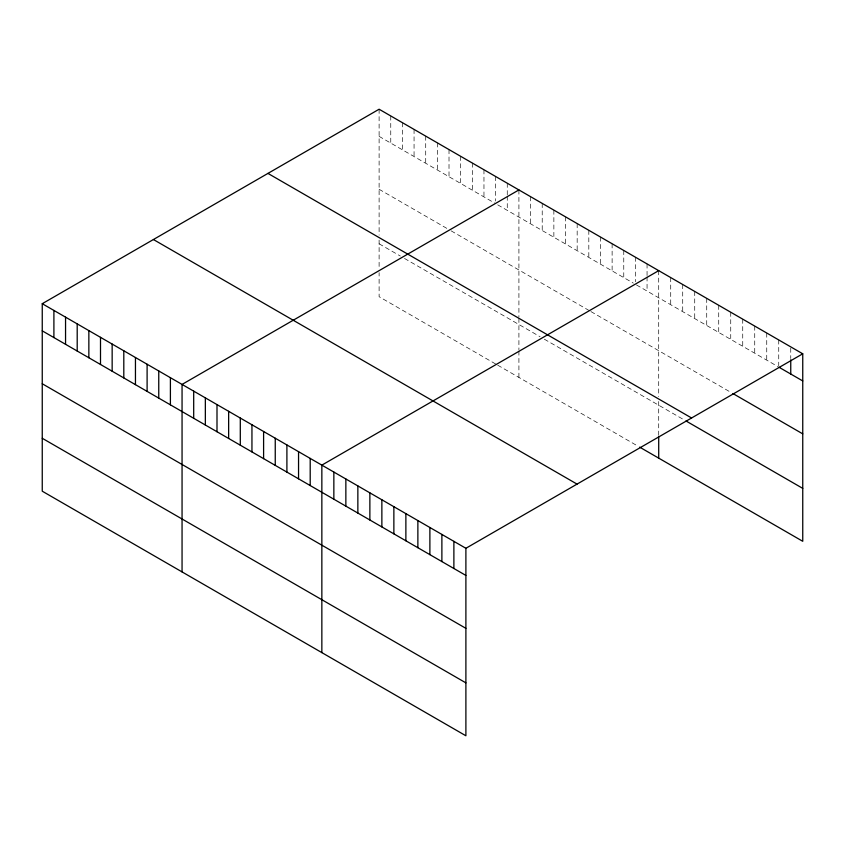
<?xml version="1.0" encoding="UTF-8"?>
<svg xmlns="http://www.w3.org/2000/svg" width="845" height="845" viewBox="0 0 845 845"><rect width="100%" height="100%" fill="white"/><g stroke="black" fill="none" stroke-linecap="round" stroke-linejoin="round"><path stroke-width="0.63" stroke-dasharray="4.22 3.17" d="M379.109 109.227L379.109 235.121M379.109 136.362L494.557 203.011M497.726 204.849L633.296 283.107M636.475 284.945L777.653 366.455M379.109 189.28L449.012 229.629M451.135 230.854L588.817 310.347M590.93 311.573L730.735 392.281M379.109 243.793L400.298 256.024M404.533 258.464L540.092 336.732M544.328 339.183L684.904 420.335M495.614 363.973L379.109 296.711L379.109 272.66M497.726 365.188L637.531 445.906M790.751 348.172L790.751 358.512M778.741 339.943L778.741 365.79M766.742 333.014L766.742 360.16M754.733 326.086L754.733 353.231M742.734 319.156L742.734 346.292M730.735 312.228L730.735 339.363M718.725 305.298L718.725 332.434M706.726 298.37L706.726 325.505M694.727 291.44L694.727 318.576M682.718 284.512L682.718 311.647M670.719 277.582L670.719 304.718M658.709 270.643L658.709 396.548M658.709 401.502L658.709 435.281M647.059 263.925L647.059 275.554M647.059 276.843L647.059 291.06M635.408 257.197L635.408 281.755M623.768 250.469L623.768 277.604M612.118 243.74L612.118 270.886M600.468 237.022L600.468 264.158M588.817 230.294L588.817 257.429M577.167 223.566L577.167 250.701M565.516 216.838L565.516 243.983M553.866 210.109L553.866 237.255M542.215 203.391L542.215 230.527M530.565 196.663L530.565 223.798M518.914 189.935L518.914 317.076M518.914 318.311L518.914 349.756M518.914 350.96L518.914 377.419M507.264 183.207L507.264 194.836M507.264 196.135L507.264 210.352M495.614 176.478L495.614 201.036M483.963 169.76L483.963 196.896M472.313 163.032L472.313 190.167M460.662 156.304L460.662 183.439M449.012 149.576L449.012 176.721M437.361 142.847L437.361 169.993M425.711 136.129L425.711 163.265M414.061 129.401L414.061 156.536M402.41 122.673L402.41 149.819M390.76 115.945L390.76 143.09M379.109 240.075L379.109 267.844"/><path stroke-width="1.27" d="M42.25 303.704L465.891 548.289L465.891 735.773L42.25 491.198L42.25 303.704L379.109 109.227L802.75 353.801L802.75 541.296L639.654 447.132M518.914 189.935L182.055 384.422L182.055 571.907M658.709 270.643L321.85 465.13L321.85 652.615M465.891 548.289L802.75 353.801M778.741 367.089L802.75 380.947M732.911 393.538L802.75 433.865M267.95 173.405L691.59 417.99M685.992 420.968L802.75 488.378M153.41 239.526L577.051 484.111M42.25 330.849L465.891 575.434M42.25 383.757L465.891 628.342M42.25 438.28L465.891 682.866M790.751 359.801L790.751 374.018M658.709 436.485L658.709 458.138M453.881 541.36L453.881 568.505M441.882 534.431L441.882 561.576M429.883 527.502L429.883 554.637M417.874 520.573L417.874 547.708M405.875 513.644L405.875 540.779M393.865 506.715L393.865 533.85M381.866 499.786L381.866 526.921M369.867 492.857L369.867 519.992M357.857 485.928L357.857 513.063M345.858 478.999L345.858 506.134M333.849 472.059L333.849 499.205M310.2 458.412L310.2 485.548M298.549 451.684L298.549 478.819M286.899 444.956L286.899 472.091M275.248 438.228L275.248 465.373M263.598 431.499L263.598 458.645M251.947 424.781L251.947 451.917M240.297 418.053L240.297 445.188M228.646 411.325L228.646 438.46M216.996 404.597L216.996 431.742M205.346 397.868L205.346 425.014M193.695 391.15L193.695 418.286M170.405 377.694L170.405 404.829M158.754 370.966L158.754 398.111M147.104 364.248L147.104 391.383M135.453 357.519L135.453 384.655M123.803 350.791L123.803 377.926M112.153 344.063L112.153 371.208M100.502 337.335L100.502 364.48M88.852 330.617L88.852 357.752M77.201 323.888L77.201 351.024M65.551 317.16L65.551 344.295M53.9 310.432L53.9 337.577"/></g></svg>
